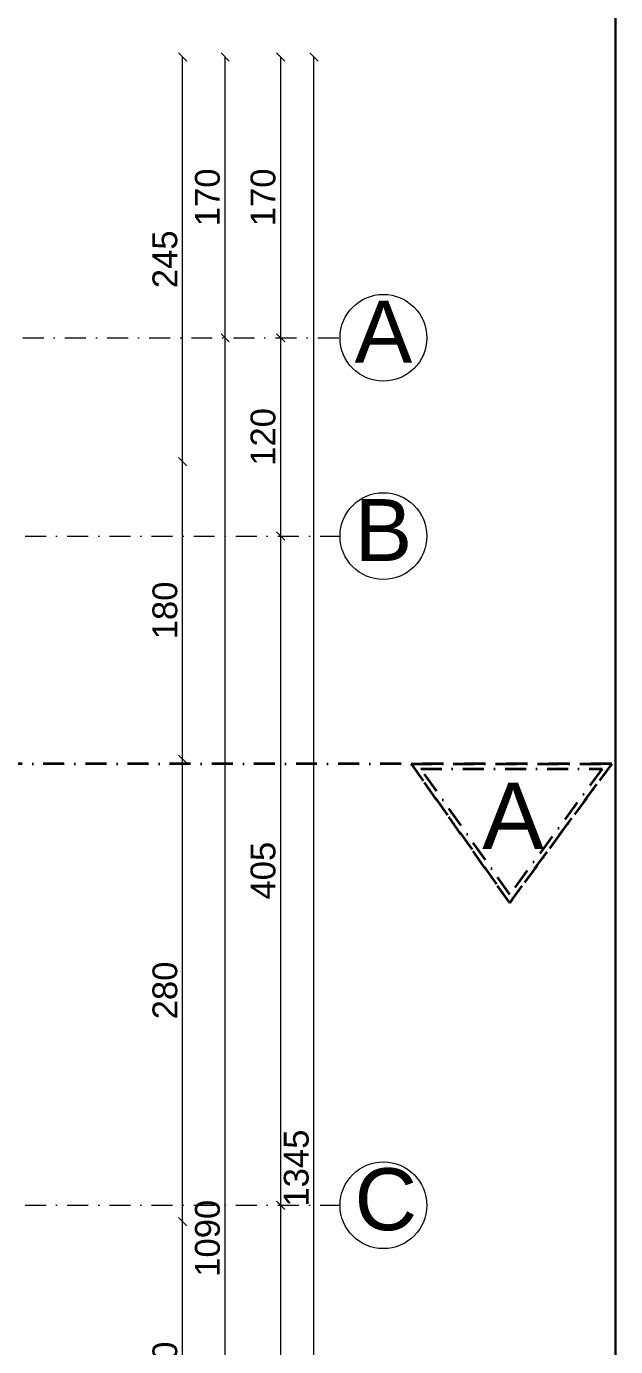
# Model space of a CAD drawing. Header units: millimetres. Extents: x 708 to 46452, y -4963 to 3960.
# Drawn here: x 16393 to 16750, y 2613 to 3412 of the extents above; entities that cross this region are included whole.
import ezdxf

# ---------------------------------------------------------------- set-up
doc = ezdxf.new("R2010")
doc.units = ezdxf.units.MM
for name, pattern in [('ACAD_ISO10W100', [18, 12, -3, 0, -3]), ('DASHDOT', [25.4, 12.7, -6.35, 0, -6.35]), ('DUZ', [0])]:
    doc.linetypes.add(name, pattern=pattern)
for name, color, linetype, lineweight in [('00_IC_OLCU', 139, 'Continuous', 20), ('AKS', 153, 'ACAD_ISO10W100', 20), ('aks ve noktalılar', 129, 'DASHDOT', 13), ('kesit çizgisi', 4, 'DASHDOT', 35), ('Çerçeve', 8, 'Continuous', 30), ('ölçü yatay', 150, 'DUZ', 18)]:
    doc.layers.add(name, color=color, linetype=linetype, lineweight=lineweight)
doc.styles.add('arial_1_18', font='arial.ttf', dxfattribs={"height": 0.2})
doc.styles.add('mimari altlik$0$194_PTB_WET_B1$0$Standard', font='arial.ttf')
doc.styles.get("Standard").update_dxf_attribs({"font": 'arial.ttf'})
doc.dimstyles.new('ALP_OLCU', dxfattribs={"dimscale": 0, "dimtxt": 15, "dimasz": 5, "dimexe": 0.18, "dimexo": 0.06, "dimgap": 3, "dimtad": 1, "dimdec": 0, "dimrnd": 0.1, "dimzin": 9, "dimdsep": 46, "dimtxsty": 'Standard', "dimblk": 'OBLIQUE', "dimcen": 0, "dimse1": 1, "dimse2": 1, "dimclrd": 256, "dimclre": 256, "dimclrt": 53, "dimadec": 0, "dimazin": 0, "dimtfac": 1, "dimtdec": 0, "dimtix": 1, "dimtmove": 1, "dimatfit": 3, "dimldrblk": 'ARCHTICK', "dimfxl": 0.18, "dimtolj": 1, "dimlwd": -1, "dimarcsym": 0})

# ---------------------------------------------------------------- blocks, each defined once
blk = doc.blocks.new('_Oblique')
at = {"color": 0, "linetype": 'ByBlock', "lineweight": -2}
blk.add_line((-0.5, -0.5), (0.5, 0.5), dxfattribs=at)
blk = doc.blocks.new('*D704')
at = {"layer": '00_IC_OLCU', "transparency": 16777216}
blk.add_line((16567.02, 2048.33), (16567.02, 3393.33), dxfattribs=at)
at = {"layer": 'Defpoints', "color": 0, "transparency": 16777216}
for p in [(16302.78, 3393.33), (16567.02, 3393.33), (15922.78, 2048.33)]:
    blk.add_point(p, dxfattribs=at)
at = {"layer": '00_IC_OLCU', "transparency": 16777216, "xscale": 5, "yscale": 5, "zscale": 5}
for p, rotation in [((16567.02, 3393.33), 90), ((16567.02, 2048.33), 270)]:
    blk.add_blockref('_Oblique', p, dxfattribs=dict(at, rotation=rotation))
at = {"layer": '00_IC_OLCU', "color": 53, "transparency": 16777216, "insert": (16556.36, 2720.83), "char_height": 15, "attachment_point": 5, "rotation": 90}
blk.add_mtext('\\A1;1345', dxfattribs=at)
blk = doc.blocks.new('_ArchTick')
at = {"color": 0, "linetype": 'ByBlock', "const_width": 0.15}
blk.add_lwpolyline([(-0.5, -0.5), (0.5, 0.5)], dxfattribs=at)
blk = doc.blocks.new('*D707')
at = {"layer": '00_IC_OLCU', "transparency": 16777216}
blk.add_line((16546.9, 2218.33), (16546.9, 2698.33), dxfattribs=at)
at = {"layer": 'Defpoints', "color": 0, "transparency": 16777216}
for p in [(16546.9, 2698.33), (16546.9, 2698.33), (16546.9, 2218.33)]:
    blk.add_point(p, dxfattribs=at)
at = {"layer": '00_IC_OLCU', "transparency": 16777216, "xscale": 5, "yscale": 5, "zscale": 5}
for p, rotation in [((16546.9, 2698.33), 90), ((16546.9, 2218.33), 270)]:
    blk.add_blockref('_Oblique', p, dxfattribs=dict(at, rotation=rotation))
at = {"layer": '00_IC_OLCU', "color": 53, "transparency": 16777216, "insert": (16536.24, 2458.33), "char_height": 15, "attachment_point": 5, "rotation": 90}
blk.add_mtext('\\A1;480', dxfattribs=at)
blk = doc.blocks.new('*D708')
at = {"layer": '00_IC_OLCU', "transparency": 16777216}
blk.add_line((16546.9, 2698.33), (16546.9, 3103.33), dxfattribs=at)
at = {"layer": 'Defpoints', "color": 0, "transparency": 16777216}
for p in [(16546.9, 3103.33), (16546.9, 3103.33), (16546.9, 2698.33)]:
    blk.add_point(p, dxfattribs=at)
at = {"layer": '00_IC_OLCU', "transparency": 16777216, "xscale": 5, "yscale": 5, "zscale": 5}
for p, rotation in [((16546.9, 3103.33), 90), ((16546.9, 2698.33), 270)]:
    blk.add_blockref('_Oblique', p, dxfattribs=dict(at, rotation=rotation))
at = {"layer": '00_IC_OLCU', "color": 53, "transparency": 16777216, "insert": (16536.24, 2900.83), "char_height": 15, "attachment_point": 5, "rotation": 90}
blk.add_mtext('\\A1;405', dxfattribs=at)
blk = doc.blocks.new('*D709')
at = {"layer": '00_IC_OLCU', "transparency": 16777216}
blk.add_line((16546.9, 3103.33), (16546.9, 3223.33), dxfattribs=at)
at = {"layer": 'Defpoints', "color": 0, "transparency": 16777216}
for p in [(16546.9, 3223.33), (16546.9, 3223.33), (16546.9, 3103.33)]:
    blk.add_point(p, dxfattribs=at)
at = {"layer": '00_IC_OLCU', "transparency": 16777216, "xscale": 5, "yscale": 5, "zscale": 5}
for p, rotation in [((16546.9, 3223.33), 90), ((16546.9, 3103.33), 270)]:
    blk.add_blockref('_Oblique', p, dxfattribs=dict(at, rotation=rotation))
at = {"layer": '00_IC_OLCU', "color": 53, "transparency": 16777216, "insert": (16536.24, 3163.33), "char_height": 15, "attachment_point": 5, "rotation": 90}
blk.add_mtext('\\A1;120', dxfattribs=at)
blk = doc.blocks.new('*D710')
at = {"layer": '00_IC_OLCU', "transparency": 16777216}
blk.add_line((16546.9, 3223.33), (16546.9, 3393.33), dxfattribs=at)
at = {"layer": 'Defpoints', "color": 0, "transparency": 16777216}
for p in [(16302.78, 3393.33), (16546.9, 3393.33), (16546.9, 3223.33)]:
    blk.add_point(p, dxfattribs=at)
at = {"layer": '00_IC_OLCU', "transparency": 16777216, "xscale": 5, "yscale": 5, "zscale": 5}
for p, rotation in [((16546.9, 3393.33), 90), ((16546.9, 3223.33), 270)]:
    blk.add_blockref('_Oblique', p, dxfattribs=dict(at, rotation=rotation))
at = {"layer": '00_IC_OLCU', "color": 53, "transparency": 16777216, "insert": (16536.24, 3308.33), "char_height": 15, "attachment_point": 5, "rotation": 90}
blk.add_mtext('\\A1;170', dxfattribs=at)
blk = doc.blocks.new('*D712')
at = {"layer": '00_IC_OLCU', "transparency": 16777216}
blk.add_line((16513.26, 2133.33), (16513.26, 3223.33), dxfattribs=at)
at = {"layer": 'Defpoints', "color": 0, "transparency": 16777216}
for p in [(16302.78, 3223.33), (16513.26, 3223.33), (15922.78, 2133.33)]:
    blk.add_point(p, dxfattribs=at)
at = {"layer": '00_IC_OLCU', "transparency": 16777216, "xscale": 5, "yscale": 5, "zscale": 5}
for p, rotation in [((16513.26, 3223.33), 90), ((16513.26, 2133.33), 270)]:
    blk.add_blockref('_Oblique', p, dxfattribs=dict(at, rotation=rotation))
at = {"layer": '00_IC_OLCU', "color": 53, "transparency": 16777216, "insert": (16502.6, 2678.33), "char_height": 15, "attachment_point": 5, "rotation": 90}
blk.add_mtext('\\A1;1090', dxfattribs=at)
blk = doc.blocks.new('*D713')
at = {"layer": '00_IC_OLCU', "transparency": 16777216}
blk.add_line((16513.26, 3223.33), (16513.26, 3393.33), dxfattribs=at)
at = {"layer": 'Defpoints', "color": 0, "transparency": 16777216}
for p in [(16302.78, 3393.33), (16513.26, 3393.33), (16302.78, 3223.33)]:
    blk.add_point(p, dxfattribs=at)
at = {"layer": '00_IC_OLCU', "transparency": 16777216, "xscale": 5, "yscale": 5, "zscale": 5}
for p, rotation in [((16513.26, 3393.33), 90), ((16513.26, 3223.33), 270)]:
    blk.add_blockref('_Oblique', p, dxfattribs=dict(at, rotation=rotation))
at = {"layer": '00_IC_OLCU', "color": 53, "transparency": 16777216, "insert": (16502.6, 3308.33), "char_height": 15, "attachment_point": 5, "rotation": 90}
blk.add_mtext('\\A1;170', dxfattribs=at)
blk = doc.blocks.new('*D715')
at = {"layer": '00_IC_OLCU', "transparency": 16777216}
blk.add_line((16487.5, 2508.33), (16487.5, 2688.33), dxfattribs=at)
at = {"layer": 'Defpoints', "color": 0, "transparency": 16777216}
for p in [(16302.78, 2688.33), (16487.5, 2688.33), (16302.78, 2508.33)]:
    blk.add_point(p, dxfattribs=at)
at = {"layer": '00_IC_OLCU', "transparency": 16777216, "xscale": 5, "yscale": 5, "zscale": 5}
for p, rotation in [((16487.5, 2688.33), 90), ((16487.5, 2508.33), 270)]:
    blk.add_blockref('_Oblique', p, dxfattribs=dict(at, rotation=rotation))
at = {"layer": '00_IC_OLCU', "color": 53, "transparency": 16777216, "insert": (16476.84, 2598.33), "char_height": 15, "attachment_point": 5, "rotation": 90}
blk.add_mtext('\\A1;180', dxfattribs=at)
blk = doc.blocks.new('*D716')
at = {"layer": '00_IC_OLCU', "transparency": 16777216}
blk.add_line((16487.5, 2688.33), (16487.5, 2968.33), dxfattribs=at)
at = {"layer": 'Defpoints', "color": 0, "transparency": 16777216}
for p in [(16302.78, 2968.33), (16487.5, 2968.33), (16302.78, 2688.33)]:
    blk.add_point(p, dxfattribs=at)
at = {"layer": '00_IC_OLCU', "transparency": 16777216, "xscale": 5, "yscale": 5, "zscale": 5}
for p, rotation in [((16487.5, 2968.33), 90), ((16487.5, 2688.33), 270)]:
    blk.add_blockref('_Oblique', p, dxfattribs=dict(at, rotation=rotation))
at = {"layer": '00_IC_OLCU', "color": 53, "transparency": 16777216, "insert": (16476.84, 2828.33), "char_height": 15, "attachment_point": 5, "rotation": 90}
blk.add_mtext('\\A1;280', dxfattribs=at)
blk = doc.blocks.new('*D717')
at = {"layer": '00_IC_OLCU', "transparency": 16777216}
blk.add_line((16487.5, 2968.33), (16487.5, 3148.33), dxfattribs=at)
at = {"layer": 'Defpoints', "color": 0, "transparency": 16777216}
for p in [(16302.78, 3148.33), (16487.5, 3148.33), (16302.78, 2968.33)]:
    blk.add_point(p, dxfattribs=at)
at = {"layer": '00_IC_OLCU', "transparency": 16777216, "xscale": 5, "yscale": 5, "zscale": 5}
for p, rotation in [((16487.5, 3148.33), 90), ((16487.5, 2968.33), 270)]:
    blk.add_blockref('_Oblique', p, dxfattribs=dict(at, rotation=rotation))
at = {"layer": '00_IC_OLCU', "color": 53, "transparency": 16777216, "insert": (16476.84, 3058.33), "char_height": 15, "attachment_point": 5, "rotation": 90}
blk.add_mtext('\\A1;180', dxfattribs=at)
blk = doc.blocks.new('*D718')
at = {"layer": '00_IC_OLCU', "transparency": 16777216}
blk.add_line((16487.5, 3148.33), (16487.5, 3393.33), dxfattribs=at)
at = {"layer": 'Defpoints', "color": 0, "transparency": 16777216}
for p in [(16302.78, 3393.33), (16487.5, 3393.33), (16302.78, 3148.33)]:
    blk.add_point(p, dxfattribs=at)
at = {"layer": '00_IC_OLCU', "transparency": 16777216, "xscale": 5, "yscale": 5, "zscale": 5}
for p, rotation in [((16487.5, 3393.33), 90), ((16487.5, 3148.33), 270)]:
    blk.add_blockref('_Oblique', p, dxfattribs=dict(at, rotation=rotation))
at = {"layer": '00_IC_OLCU', "color": 53, "transparency": 16777216, "insert": (16476.84, 3270.83), "char_height": 15, "attachment_point": 5, "rotation": 90}
blk.add_mtext('\\A1;245', dxfattribs=at)
blk = doc.blocks.new('RERG')
at = {"layer": '00_IC_OLCU'}
for base, p1, p2, picture, middle in [((16567.02, 3393.33), (15922.78, 2048.33), (16302.78, 3393.33), '*D704', (16556.36, 2720.83)), ((16546.9, 3393.33), (16546.9, 3223.33), (16302.78, 3393.33), '*D710', (16536.24, 3308.33)), ((16513.26, 3393.33), (16302.78, 3223.33), (16302.78, 3393.33), '*D713', (16502.6, 3308.33)), ((16487.5, 3393.33), (16302.78, 3148.33), (16302.78, 3393.33), '*D718', (16476.84, 3270.83)), ((16513.26, 3223.33), (15922.78, 2133.33), (16302.78, 3223.33), '*D712', (16502.6, 2678.33)), ((16546.9, 3223.33), (16546.9, 3103.33), (16546.9, 3223.33), '*D709', (16536.24, 3163.33)), ((16487.5, 3148.33), (16302.78, 2968.33), (16302.78, 3148.33), '*D717', (16476.84, 3058.33)), ((16546.9, 3103.33), (16546.9, 2698.33), (16546.9, 3103.33), '*D708', (16536.24, 2900.83)), ((16487.5, 2968.33), (16302.78, 2688.33), (16302.78, 2968.33), '*D716', (16476.84, 2828.33)), ((16546.9, 2698.33), (16546.9, 2218.33), (16546.9, 2698.33), '*D707', (16536.24, 2458.33)), ((16487.5, 2688.33), (16302.78, 2508.33), (16302.78, 2688.33), '*D715', (16476.84, 2598.33))]:
    dim = blk.add_linear_dim(base=base, p1=p1, p2=p2, angle=90, dimstyle='ALP_OLCU', override={"dimscale": 1}, dxfattribs=at)
    dim.commit()
    dim.dimension.update_dxf_attribs({"geometry": picture, "text_midpoint": middle})

msp = doc.modelspace()

# ---------------------------------------------------------------- linework, layer by layer
at = {"layer": 'AKS', "color": 30, "linetype": 'Continuous', "lineweight": 5}
for centre in [(16609.026, 3223.33), (16609.026, 3103.33), (16609.026, 2698.33)]:
    msp.add_circle(centre, 26.25, dxfattribs=at)
at = {"layer": 'aks ve noktalılar'}
for points in [[(15982.776, 3223.33), (16582.776, 3223.33)], [(14811.185, 3103.33), (16582.776, 3103.33)], [(14811.185, 2698.33), (16582.776, 2698.33)]]:
    msp.add_lwpolyline(points, dxfattribs=at)
at = {"layer": 'kesit çizgisi', "lineweight": 35}
for p, q in [((16747.337, 2965.545), (14624.854, 2965.545)), ((16625.852, 2965.545), (16685.462, 2881.373)), ((16685.462, 2881.373), (16747.337, 2965.545))]:
    msp.add_line(p, q, dxfattribs=at)
msp.add_lwpolyline([(16625.852, 2965.545), (16747.337, 2965.545), (16685.462, 2881.373), (16625.852, 2965.545)], dxfattribs=at)
msp.add_lwpolyline([(16631.652, 2962.545), (16741.409, 2962.545), (16685.508, 2886.5)], close=True, dxfattribs=at)
at = {"layer": 'Çerçeve'}
msp.add_line((16749.584, 1328.081), (16749.584, 3958.843), dxfattribs=at)

# ---------------------------------------------------------------- block references
at = {"layer": 'ölçü yatay'}
msp.add_blockref('RERG', (0, 0), dxfattribs=at)

# ---------------------------------------------------------------- texts
at = {"layer": 'AKS', "color": 30, "linetype": 'Continuous', "lineweight": 5, "style": 'arial_1_18'}
for s, p in [('A', (16591.584, 3208.23)), ('B', (16591.584, 3088.23)), ('C', (16591.584, 2683.23))]:
    msp.add_text(s, height=37.5, dxfattribs=at).set_placement(p)
at = {"layer": 'kesit çizgisi', "lineweight": 35, "insert": (16706.108, 2914.024), "char_height": 40, "attachment_point": 9, "style": 'mimari altlik$0$194_PTB_WET_B1$0$Standard'}
msp.add_mtext_dynamic_manual_height_columns('A', width=458.16563, gutter_width=200, heights=[0], dxfattribs=at)

doc.saveas('drawing.dxf')
